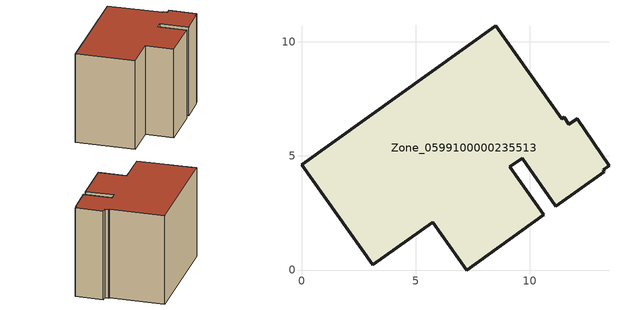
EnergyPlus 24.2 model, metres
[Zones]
Zone_0599100000235513
 floor ground (C_G): 9.14,4.52 10.63,2.42 7.24,0 5.75,2.1 3.13,0.23 0,4.62 8.51,10.7 11.42,6.64 11.51,6.7 11.72,6.39 12.08,6.63 13.48,4.56 13.22,4.39 13.27,4.32 11.16,2.8 9.67,4.9 z0
 wall outside (C_F): 3.13,0.23 5.75,2.1 7.24,0 10.63,2.42 9.14,4.52 9.67,4.9 11.16,2.8 13.27,4.32 13.22,4.39 13.48,4.56 12.08,6.63 11.72,6.39 11.51,6.7 11.42,6.64 8.51,10.7 0,4.62 3.13,0.23 z0:8.4
 roof outside (C_R): 11.16,2.8 13.27,4.32 13.22,4.39 13.48,4.56 12.08,6.63 11.72,6.39 11.51,6.7 11.42,6.64 8.51,10.7 0,4.62 3.13,0.23 5.75,2.1 7.24,0 10.63,2.42 9.14,4.52 9.67,4.9 z8.4
[BUILDING]
Pand.0599100000235513: North Axis=0; Terrain=City; Loads Convergence Tolerance Value=0.04; Temperature Convergence Tolerance Value=0.4; Solar Distribution=FullExterior; Maximum Number of Warmup Days=25; Minimum Number of Warmup Days=1
[Site:Location]
Rotterdam.The.Hague.AP_ZH_NLD Design_Conditions: Latitude=51.96; Longitude=4.45; Time Zone=1; Elevation=-4.5
[SITE:GROUNDTEMPERATURE:BUILDINGSURFACE]
18, 18, 18, 18, 18, 18, 18, 18, 18, 18, 18, 18
[MATERIAL] Thermal Absorptance=0.9; Solar Absorptance=0.7; Visible Absorptance=0.7
Name | Roughness | Thickness | Conductivity | Density | Specific Heat
G.TC.1975-1991 | MediumSmooth | 0.15 | 0.288461 | 540 | 1210
F.TC.1975-1991 | Rough | 0.3 | 0.230769 | 1920 | 840
R.TC.1975-1991 | MediumRough | 0.2 | 0.153846 | 1500 | 1000
[CONSTRUCTION]
C_G: G.TC.1975-1991
C_F: F.TC.1975-1991
C_R: R.TC.1975-1991
[ZONE]
Zone_0599100000235513: Type=1; Multiplier=1; Ceiling Height=Autocalculate; Volume=Autocalculate; Floor Area=autocalculate; Part of Total Floor Area=Yes
[ZONEINFILTRATION:DESIGNFLOWRATE]
Infil_Zone_0599100000235513: Zone or ZoneList or Space or SpaceList=Zone_0599100000235513; Schedule=AlwaysOn; Design Flow Rate Calculation Method=Flow/Area; Flow Rate per Floor Area=0.003; Constant Term Coefficient=1; Temperature Term Coefficient=0; Velocity Term Coefficient=0; Velocity Squared Term Coefficient=0
[HVACTEMPLATE:ZONE:IDEALLOADSAIRSYSTEM]
Zone_0599100000235513: Maximum Heating Supply Air Temperature=50; Minimum Cooling Supply Air Temperature=13; Maximum Heating Supply Air Humidity Ratio=0.0156; Minimum Cooling Supply Air Humidity Ratio=0.0077; Heating Limit=NoLimit; Cooling Limit=NoLimit; Dehumidification Control Type=ConstantSensibleHeatRatio; Cooling Sensible Heat Ratio=0.7; Dehumidification Setpoint=60; Humidification Control Type=None; Humidification Setpoint=30; Outdoor Air Method=None; Outdoor Air Flow Rate per Person=0.00944; Outdoor Air Flow Rate per Zone Floor Area=0; Outdoor Air Flow Rate per Zone=0; Demand Controlled Ventilation Type=None; Outdoor Air Economizer Type=NoEconomizer; Heat Recovery Type=None; Sensible Heat Recovery Effectiveness=0.7; Latent Heat Recovery Effectiveness=0.65
[ZONECONTROL:THERMOSTAT]
ThermostatControl_Zone_0599100000235513: Zone or ZoneList=Zone_0599100000235513; Control Type Schedule=DualSetpointControlType; Control 1=Thermostat_Zone_0599100000235513; Temperature Difference Between Cutout And Setpoint=0
[THERMOSTATSETPOINT:DUALSETPOINT]
Thermostat_Zone_0599100000235513: Heating Setpoint Temperature Schedule=HeatingSetpoint_Zone_0599100000235513; Cooling Setpoint Temperature Schedule=CoolingSetpoint_Zone_0599100000235513
[SCHEDULE:COMPACT]
HeatingSetpoint_Zone_0599100000235513: Through: 12/31, For: AllDays, Until: 24:00, 21
CoolingSetpoint_Zone_0599100000235513: Through: 12/31, For: AllDays, Until: 24:00, 24
DualSetpointControlType: Through: 12/31, For: AllDays, Until: 24:00, 4
AlwaysOn: Through: 12/31, For: AllDays, Until: 24:00, 1
